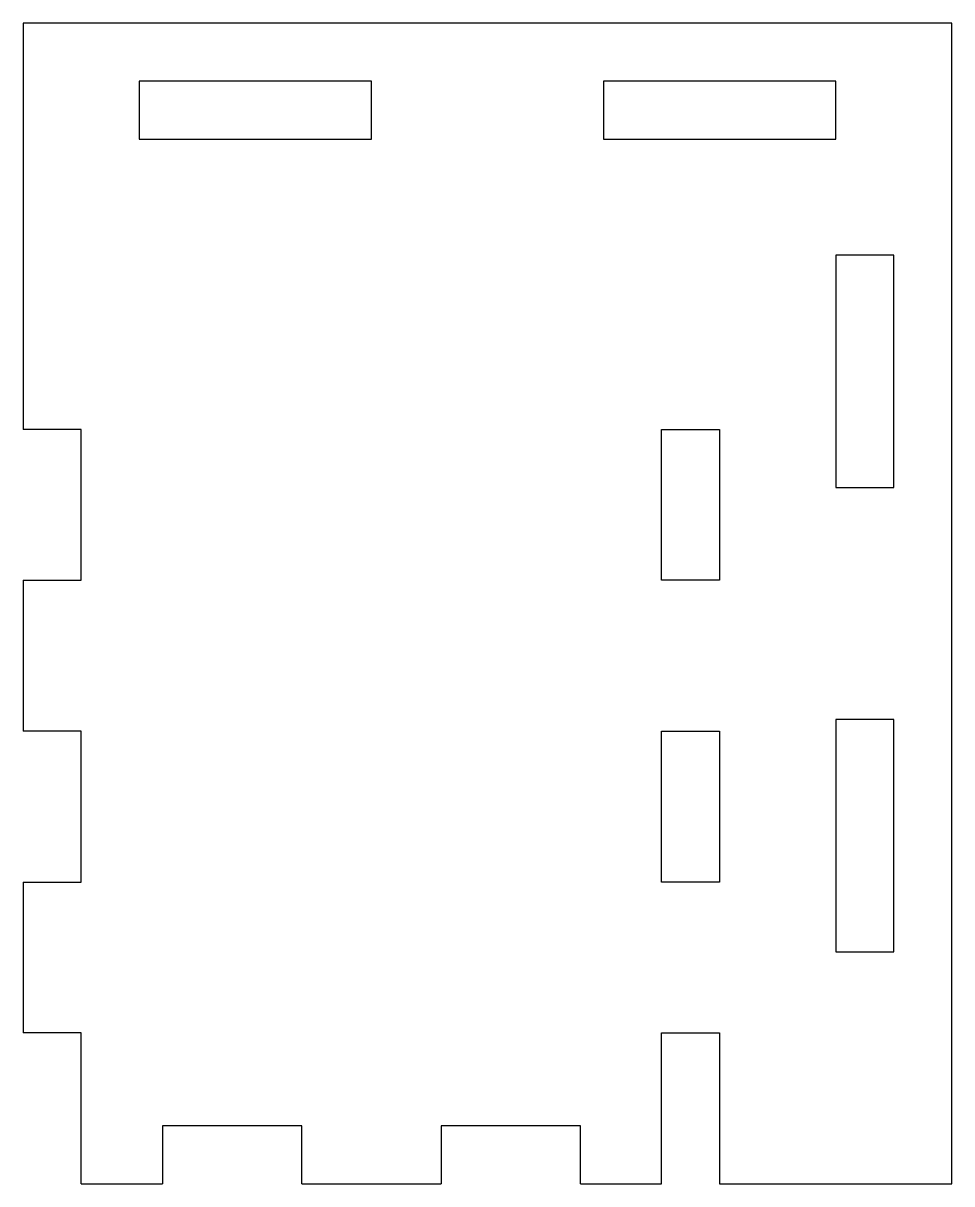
# Model space of a CAD drawing. Header units: millimetres. Extents: x 0 to 80, y -65 to 35.
import ezdxf

# ---------------------------------------------------------------- set-up
doc = ezdxf.new("R2010")
doc.units = ezdxf.units.MM

msp = doc.modelspace()

# ---------------------------------------------------------------- linework, layer by layer
at = {"color": 7, "linetype": 'Continuous', "lineweight": 25}
for p, q in [((80, 35), (0, 35)), ((0, 35), (0, 0)), ((80, -65), (80, 35)), ((10, 30), (10, 25)), ((30, 30), (10, 30)), ((30, 25), (30, 30)), ((70, 30), (50, 30)), ((50, 30), (50, 25)), ((70, 25), (70, 30)), ((10, 25), (30, 25)), ((50, 25), (70, 25)), ((70, 15), (70, -5)), ((75, 15), (70, 15)), ((75, -5), (75, 15)), ((5, 0), (0, 0)), ((5, -13), (5, 0)), ((55, -13), (55, 0)), ((55, 0), (60, 0)), ((60, 0), (60, -13)), ((70, -5), (75, -5)), ((0, -13), (5, -13)), ((0, -13), (0, -26)), ((60, -13), (55, -13)), ((75, -25), (70, -25)), ((70, -25), (70, -45)), ((75, -45), (75, -25)), ((5, -26), (0, -26)), ((5, -39), (5, -26)), ((55, -39), (55, -26)), ((55, -26), (60, -26)), ((60, -26), (60, -39)), ((0, -39), (5, -39)), ((0, -39), (0, -52)), ((60, -39), (55, -39)), ((70, -45), (75, -45)), ((5, -52), (0, -52)), ((5, -65), (5, -52)), ((55, -65), (55, -52)), ((55, -52), (60, -52)), ((60, -52), (60, -65)), ((12, -60), (12, -65)), ((24, -60), (12, -60)), ((24, -65), (24, -60)), ((36, -60), (36, -65)), ((48, -60), (36, -60)), ((48, -65), (48, -60)), ((5, -65), (12, -65)), ((24, -65), (36, -65)), ((48, -65), (55, -65)), ((60, -65), (80, -65))]:
    msp.add_line(p, q, dxfattribs=at)

doc.saveas('drawing.dxf')
